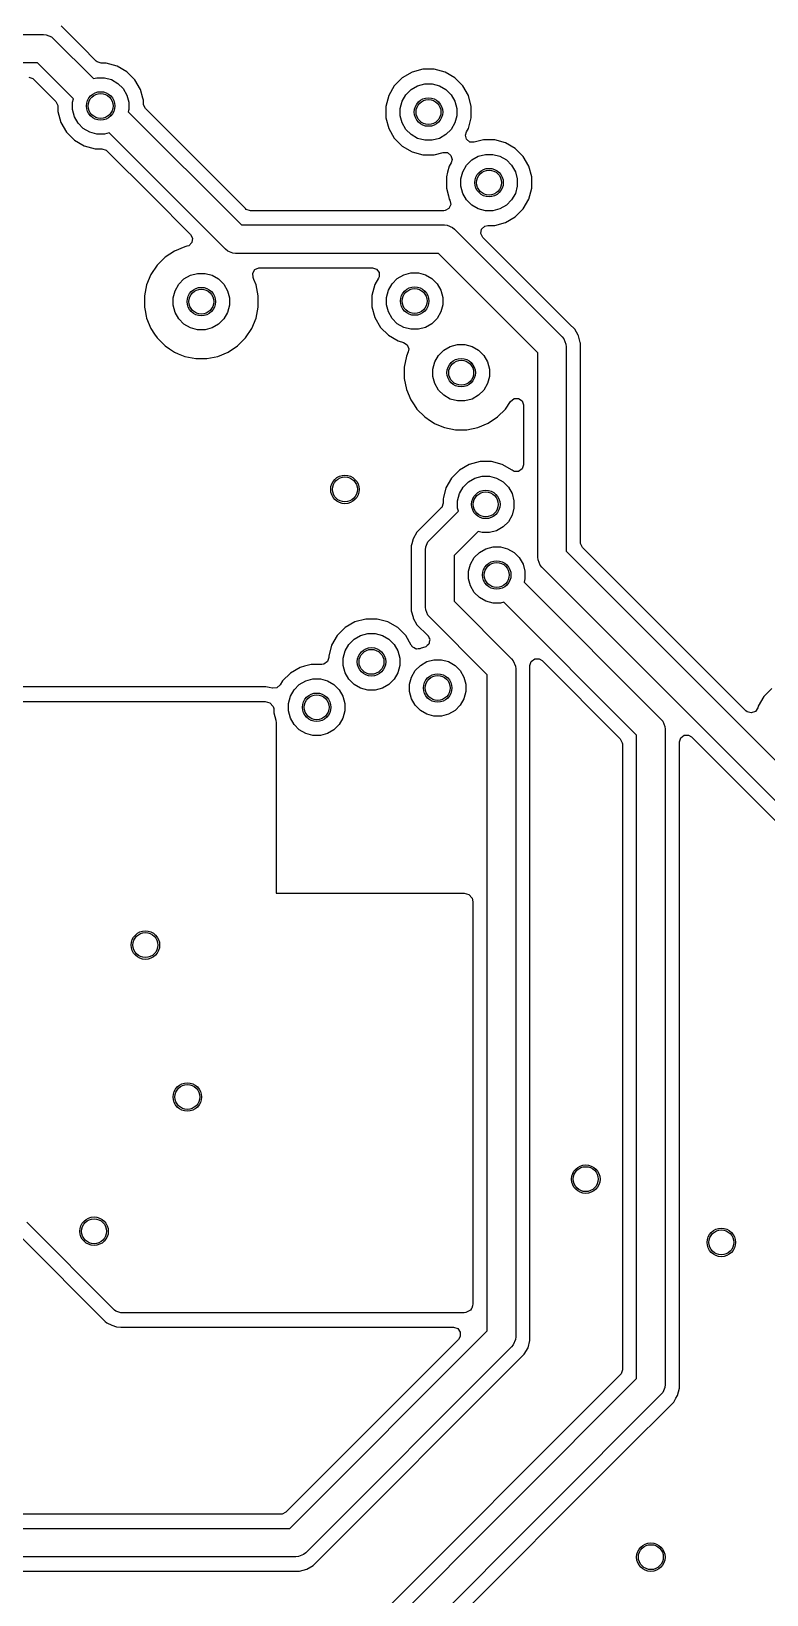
# Model space of a CAD drawing. Extents: x 3.9 to 7.48, y -4.89 to -2.91.
# Drawn here: x 6.091 to 6.498, y -4.207 to -3.343 of the extents above; entities that cross this region are included whole.
import ezdxf

# ---------------------------------------------------------------- set-up
doc = ezdxf.new("R2010")
doc.units = 0
doc.header["$MEASUREMENT"] = 0
doc.layers.add('BLACK', color=7, linetype='CONTINUOUS')

msp = doc.modelspace()

# ---------------------------------------------------------------- linework, layer by layer
at = {"layer": 'BLACK', "linetype": 'CONTINUOUS'}
for p, q in [((6.01922, -3.34464), (6.09769, -3.34464)), ((6.09769, -3.34464), (6.09922, -3.34479)), ((6.09922, -3.34479), (6.10206, -3.34597)), ((6.11863, -3.35116), (6.10737, -3.3399)), ((6.10206, -3.34597), (6.10325, -3.34695)), ((6.10325, -3.34695), (6.12534, -3.36903)), ((6.12682, -3.35935), (6.11863, -3.35116)), ((6.09443, -3.36039), (6.02248, -3.36039)), ((6.1142, -3.38017), (6.09443, -3.36039)), ((6.12729, -3.35975), (6.12682, -3.35935)), ((6.12958, -3.36049), (6.12729, -3.35975)), ((6.13242, -3.36049), (6.12958, -3.36049)), ((6.13843, -3.3621), (6.13242, -3.36049)), ((6.13242, -3.36049), (6.13242, -3.36049)), ((6.14382, -3.36522), (6.13843, -3.3621)), ((6.08954, -3.36828), (6.09183, -3.36903)), ((6.09183, -3.36903), (6.0923, -3.36943)), ((6.0923, -3.36943), (6.10452, -3.38165)), ((6.12534, -3.36903), (6.12725, -3.36852)), ((6.12725, -3.36852), (6.13136, -3.36852)), ((6.13136, -3.36852), (6.13533, -3.36959)), ((6.13533, -3.36959), (6.13889, -3.37164)), ((6.14822, -3.36962), (6.14382, -3.36522)), ((6.15134, -3.37501), (6.14822, -3.36962)), ((6.29616, -3.3686), (6.29176, -3.373)), ((6.30155, -3.36549), (6.29616, -3.3686)), ((6.30756, -3.36388), (6.30155, -3.36549)), ((6.31379, -3.36388), (6.30756, -3.36388)), ((6.3198, -3.36549), (6.31379, -3.36388)), ((6.32519, -3.3686), (6.3198, -3.36549)), ((6.32959, -3.373), (6.32519, -3.3686)), ((6.13889, -3.37164), (6.1418, -3.37455)), ((6.1418, -3.37455), (6.14385, -3.37811)), ((6.14385, -3.37811), (6.14492, -3.38208)), ((6.15264, -3.37988), (6.15134, -3.37501)), ((6.15295, -3.38102), (6.15264, -3.37988)), ((6.28864, -3.37839), (6.28703, -3.3844)), ((6.29176, -3.373), (6.28864, -3.37839)), ((6.29613, -3.38149), (6.29818, -3.37793)), ((6.29818, -3.37793), (6.30109, -3.37502)), ((6.30109, -3.37502), (6.30465, -3.37297)), ((6.30465, -3.37297), (6.30862, -3.3719)), ((6.30862, -3.3719), (6.31273, -3.3719)), ((6.31273, -3.3719), (6.3167, -3.37297)), ((6.3167, -3.37297), (6.32026, -3.37502)), ((6.32026, -3.37502), (6.32317, -3.37793)), ((6.32317, -3.37793), (6.32522, -3.38149)), ((6.33271, -3.37839), (6.32959, -3.373)), ((6.33432, -3.3844), (6.33271, -3.37839)), ((6.10452, -3.38165), (6.10562, -3.3838)), ((6.10562, -3.3838), (6.10566, -3.38441)), ((6.10566, -3.38441), (6.10566, -3.38725)), ((6.10566, -3.38725), (6.10727, -3.39326)), ((6.11369, -3.38208), (6.1142, -3.38017)), ((6.11369, -3.38619), (6.11369, -3.38208)), ((6.11476, -3.39016), (6.11369, -3.38619)), ((6.14492, -3.38619), (6.14461, -3.38732)), ((6.14461, -3.38732), (6.20724, -3.44995)), ((6.14492, -3.38208), (6.14492, -3.38619)), ((6.15295, -3.38288), (6.15295, -3.38102)), ((6.15299, -3.38348), (6.15295, -3.38288)), ((6.15409, -3.38563), (6.15299, -3.38348)), ((6.20937, -3.44091), (6.15409, -3.38563)), ((6.28703, -3.3844), (6.28703, -3.39063)), ((6.29506, -3.38546), (6.29613, -3.38149)), ((6.29506, -3.38957), (6.29506, -3.38546)), ((6.32522, -3.38149), (6.32629, -3.38546)), ((6.32629, -3.38546), (6.32629, -3.38957)), ((6.33432, -3.39063), (6.33432, -3.3844)), ((6.10727, -3.39326), (6.11039, -3.39865)), ((6.11681, -3.39372), (6.11476, -3.39016)), ((6.11972, -3.39663), (6.11681, -3.39372)), ((6.12328, -3.39868), (6.11972, -3.39663)), ((6.28703, -3.39063), (6.28864, -3.39664)), ((6.28864, -3.39664), (6.29176, -3.40203)), ((6.29613, -3.39354), (6.29506, -3.38957)), ((6.29818, -3.3971), (6.29613, -3.39354)), ((6.30109, -3.40001), (6.29818, -3.3971)), ((6.32317, -3.3971), (6.32026, -3.40001)), ((6.32522, -3.39354), (6.32317, -3.3971)), ((6.32629, -3.38957), (6.32522, -3.39354)), ((6.33162, -3.39851), (6.33271, -3.39664)), ((6.33271, -3.39664), (6.33432, -3.39063)), ((6.11039, -3.39865), (6.11479, -3.40305)), ((6.11479, -3.40305), (6.12018, -3.40617)), ((6.12725, -3.39975), (6.12328, -3.39868)), ((6.13136, -3.39975), (6.12725, -3.39975)), ((6.13405, -3.39903), (6.13136, -3.39975)), ((6.19841, -3.46339), (6.13405, -3.39903)), ((6.29176, -3.40203), (6.29616, -3.40643)), ((6.30465, -3.40207), (6.30109, -3.40001)), ((6.30862, -3.40313), (6.30465, -3.40207)), ((6.31273, -3.40313), (6.30862, -3.40313)), ((6.3167, -3.40207), (6.31273, -3.40313)), ((6.32026, -3.40001), (6.3167, -3.40207)), ((6.33111, -3.40026), (6.33162, -3.39851)), ((6.33173, -3.40259), (6.33111, -3.40026)), ((6.3336, -3.4041), (6.33173, -3.40259)), ((6.33601, -3.40423), (6.3336, -3.4041)), ((6.33959, -3.40327), (6.33601, -3.40423)), ((6.34106, -3.40288), (6.33959, -3.40327)), ((6.34728, -3.40288), (6.34106, -3.40288)), ((6.3533, -3.40449), (6.34728, -3.40288)), ((6.35869, -3.4076), (6.3533, -3.40449)), ((6.12018, -3.40617), (6.12619, -3.40778)), ((6.12619, -3.40778), (6.13002, -3.40778)), ((6.13002, -3.40778), (6.13231, -3.40852)), ((6.13231, -3.40852), (6.13278, -3.40892)), ((6.13278, -3.40892), (6.15773, -3.43387)), ((6.29616, -3.40643), (6.30155, -3.40955)), ((6.30155, -3.40955), (6.30756, -3.41116)), ((6.30756, -3.41116), (6.30756, -3.41116)), ((6.30756, -3.41116), (6.31379, -3.41116)), ((6.31379, -3.41116), (6.31884, -3.40981)), ((6.31379, -3.41116), (6.31379, -3.41116)), ((6.31884, -3.40981), (6.32124, -3.40993)), ((6.32124, -3.40993), (6.32311, -3.41145)), ((6.32311, -3.41145), (6.32374, -3.41377)), ((6.32374, -3.41377), (6.32322, -3.41552)), ((6.33168, -3.41693), (6.33458, -3.41402)), ((6.33458, -3.41402), (6.33814, -3.41197)), ((6.33814, -3.41197), (6.34212, -3.4109)), ((6.34212, -3.4109), (6.34623, -3.4109)), ((6.34623, -3.4109), (6.3502, -3.41197)), ((6.3502, -3.41197), (6.35376, -3.41402)), ((6.35376, -3.41402), (6.35666, -3.41693)), ((6.36309, -3.412), (6.35869, -3.4076)), ((6.3662, -3.41739), (6.36309, -3.412)), ((6.32122, -3.42082), (6.32053, -3.4234)), ((6.32214, -3.41739), (6.32122, -3.42082)), ((6.32322, -3.41552), (6.32214, -3.41739)), ((6.32856, -3.42446), (6.32962, -3.42049)), ((6.32962, -3.42049), (6.33168, -3.41693)), ((6.35666, -3.41693), (6.35872, -3.42049)), ((6.35872, -3.42049), (6.35978, -3.42446)), ((6.36781, -3.4234), (6.3662, -3.41739)), ((6.32053, -3.4234), (6.32053, -3.42963)), ((6.32053, -3.42963), (6.32166, -3.43387)), ((6.32856, -3.42857), (6.32856, -3.42446)), ((6.32962, -3.43254), (6.32856, -3.42857)), ((6.35978, -3.42857), (6.35872, -3.43254)), ((6.35978, -3.42446), (6.35978, -3.42857)), ((6.3662, -3.43564), (6.36781, -3.42963)), ((6.36781, -3.42963), (6.36781, -3.4234)), ((6.15773, -3.43387), (6.17904, -3.45518)), ((6.32166, -3.43387), (6.32214, -3.43564)), ((6.32297, -3.43856), (6.32199, -3.44076)), ((6.32214, -3.43564), (6.32247, -3.43621)), ((6.32247, -3.43621), (6.32297, -3.43856)), ((6.33168, -3.4361), (6.32962, -3.43254)), ((6.33458, -3.43901), (6.33168, -3.4361)), ((6.33814, -3.44107), (6.33458, -3.43901)), ((6.35376, -3.43901), (6.3502, -3.44107)), ((6.35666, -3.4361), (6.35376, -3.43901)), ((6.35872, -3.43254), (6.35666, -3.4361)), ((6.36309, -3.44103), (6.3662, -3.43564)), ((6.20983, -3.44131), (6.20937, -3.44091)), ((6.21212, -3.44205), (6.20983, -3.44131)), ((6.31909, -3.44205), (6.21212, -3.44205)), ((6.3199, -3.44197), (6.31909, -3.44205)), ((6.32199, -3.44076), (6.3199, -3.44197)), ((6.34212, -3.44213), (6.33814, -3.44107)), ((6.34623, -3.44213), (6.34212, -3.44213)), ((6.3502, -3.44107), (6.34623, -3.44213)), ((6.34728, -3.45016), (6.3533, -3.44855)), ((6.3533, -3.44855), (6.35869, -3.44543)), ((6.35869, -3.44543), (6.36309, -3.44103)), ((6.17904, -3.45518), (6.18014, -3.45733)), ((6.18014, -3.45733), (6.17976, -3.45971)), ((6.20724, -3.44995), (6.31947, -3.44995)), ((6.31947, -3.44995), (6.32101, -3.4501)), ((6.32101, -3.4501), (6.32385, -3.45127)), ((6.32385, -3.45127), (6.32504, -3.45225)), ((6.32504, -3.45225), (6.38456, -3.51177)), ((6.33967, -3.45467), (6.34005, -3.45229)), ((6.34077, -3.45681), (6.33967, -3.45467)), ((6.34005, -3.45229), (6.34175, -3.45058)), ((6.38867, -3.50472), (6.34077, -3.45681)), ((6.34175, -3.45058), (6.34352, -3.45016)), ((6.34352, -3.45016), (6.34728, -3.45016)), ((6.34728, -3.45016), (6.34728, -3.45016)), ((6.17007, -3.46438), (6.16491, -3.46783)), ((6.17581, -3.46201), (6.17007, -3.46438)), ((6.17007, -3.46438), (6.17007, -3.46438)), ((6.17705, -3.46176), (6.17581, -3.46201)), ((6.17581, -3.46201), (6.17581, -3.46201)), ((6.17805, -3.46141), (6.17705, -3.46176)), ((6.17976, -3.45971), (6.17805, -3.46141)), ((6.1996, -3.46437), (6.19841, -3.46339)), ((6.20244, -3.46554), (6.1996, -3.46437)), ((6.20398, -3.46569), (6.20244, -3.46554)), ((6.31621, -3.46569), (6.20398, -3.46569)), ((6.37112, -3.5206), (6.31621, -3.46569)), ((6.16052, -3.47222), (6.15707, -3.47738)), ((6.16491, -3.46783), (6.16052, -3.47222)), ((6.16052, -3.47222), (6.16052, -3.47222)), ((6.16491, -3.46783), (6.16491, -3.46783)), ((6.2134, -3.47657), (6.21466, -3.47452)), ((6.21466, -3.47452), (6.21688, -3.4736)), ((6.21688, -3.4736), (6.21719, -3.47359)), ((6.21719, -3.47359), (6.2796, -3.47359)), ((6.2796, -3.47359), (6.28189, -3.47433)), ((6.28189, -3.47433), (6.28331, -3.47628)), ((6.15469, -3.48312), (6.15348, -3.48921)), ((6.15707, -3.47738), (6.15469, -3.48312)), ((6.15469, -3.48312), (6.15469, -3.48312)), ((6.15707, -3.47738), (6.15707, -3.47738)), ((6.17045, -3.48629), (6.1725, -3.48273)), ((6.1725, -3.48273), (6.17541, -3.47982)), ((6.17541, -3.47982), (6.17897, -3.47776)), ((6.17897, -3.47776), (6.18294, -3.4767)), ((6.18294, -3.4767), (6.18705, -3.4767)), ((6.18705, -3.4767), (6.19102, -3.47776)), ((6.19102, -3.47776), (6.19458, -3.47982)), ((6.19458, -3.47982), (6.19749, -3.48273)), ((6.19749, -3.48273), (6.19955, -3.48629)), ((6.21359, -3.47898), (6.2134, -3.47657)), ((6.21404, -3.48008), (6.21359, -3.47898)), ((6.2153, -3.48312), (6.21404, -3.48008)), ((6.21651, -3.48921), (6.2153, -3.48312)), ((6.28097, -3.48291), (6.27936, -3.48892)), ((6.28298, -3.47943), (6.28097, -3.48291)), ((6.28331, -3.47869), (6.28298, -3.47943)), ((6.28331, -3.47628), (6.28331, -3.47869)), ((6.28845, -3.48601), (6.29051, -3.48245)), ((6.29051, -3.48245), (6.29342, -3.47954)), ((6.29342, -3.47954), (6.29698, -3.47748)), ((6.29698, -3.47748), (6.30095, -3.47642)), ((6.30095, -3.47642), (6.30506, -3.47642)), ((6.30506, -3.47642), (6.30903, -3.47748)), ((6.30903, -3.47748), (6.31259, -3.47954)), ((6.31259, -3.47954), (6.3155, -3.48245)), ((6.3155, -3.48245), (6.31755, -3.48601)), ((6.15348, -3.48921), (6.15348, -3.49542)), ((6.16938, -3.49026), (6.17045, -3.48629)), ((6.16938, -3.49437), (6.16938, -3.49026)), ((6.19955, -3.48629), (6.20061, -3.49026)), ((6.20061, -3.49026), (6.20061, -3.49437)), ((6.21651, -3.49542), (6.21651, -3.48921)), ((6.27936, -3.48892), (6.27936, -3.49515)), ((6.28739, -3.48998), (6.28845, -3.48601)), ((6.28739, -3.49409), (6.28739, -3.48998)), ((6.31755, -3.48601), (6.31862, -3.48998)), ((6.31862, -3.48998), (6.31862, -3.49409)), ((6.15348, -3.49542), (6.15385, -3.49725)), ((6.15385, -3.49725), (6.15448, -3.50041)), ((6.15448, -3.50041), (6.15469, -3.50151)), ((6.17045, -3.49834), (6.16938, -3.49437)), ((6.1725, -3.5019), (6.17045, -3.49834)), ((6.19955, -3.49834), (6.19749, -3.5019)), ((6.20061, -3.49437), (6.19955, -3.49834)), ((6.2153, -3.50151), (6.21651, -3.49542)), ((6.27936, -3.49515), (6.28097, -3.50116)), ((6.28845, -3.49806), (6.28739, -3.49409)), ((6.29051, -3.50162), (6.28845, -3.49806)), ((6.31755, -3.49806), (6.3155, -3.50162)), ((6.31862, -3.49409), (6.31755, -3.49806)), ((6.15469, -3.50151), (6.15469, -3.50151)), ((6.15469, -3.50151), (6.15707, -3.50724)), ((6.15707, -3.50724), (6.15707, -3.50724)), ((6.15707, -3.50724), (6.15914, -3.51035)), ((6.17541, -3.50481), (6.1725, -3.5019)), ((6.17897, -3.50686), (6.17541, -3.50481)), ((6.18294, -3.50793), (6.17897, -3.50686)), ((6.18705, -3.50793), (6.18294, -3.50793)), ((6.19102, -3.50686), (6.18705, -3.50793)), ((6.19458, -3.50481), (6.19102, -3.50686)), ((6.19749, -3.5019), (6.19458, -3.50481)), ((6.20948, -3.5124), (6.21293, -3.50724)), ((6.21293, -3.50724), (6.2153, -3.50151)), ((6.28097, -3.50116), (6.28408, -3.50655)), ((6.28408, -3.50655), (6.28849, -3.51095)), ((6.29342, -3.50453), (6.29051, -3.50162)), ((6.29698, -3.50658), (6.29342, -3.50453)), ((6.30095, -3.50765), (6.29698, -3.50658)), ((6.30506, -3.50765), (6.30095, -3.50765)), ((6.30903, -3.50658), (6.30506, -3.50765)), ((6.31259, -3.50453), (6.30903, -3.50658)), ((6.3155, -3.50162), (6.31259, -3.50453)), ((6.39161, -3.50765), (6.38867, -3.50472)), ((6.38867, -3.50472), (6.38867, -3.50472)), ((6.39351, -3.51095), (6.39161, -3.50765)), ((6.15914, -3.51035), (6.16052, -3.5124)), ((6.16052, -3.5124), (6.16491, -3.51679)), ((6.16491, -3.51679), (6.16733, -3.51841)), ((6.19993, -3.52024), (6.20509, -3.51679)), ((6.20509, -3.51679), (6.20948, -3.5124)), ((6.28849, -3.51095), (6.29388, -3.51406)), ((6.29388, -3.51406), (6.29683, -3.51485)), ((6.29683, -3.51485), (6.29885, -3.51617)), ((6.29885, -3.51617), (6.29971, -3.51841)), ((6.31917, -3.51915), (6.32273, -3.51709)), ((6.32273, -3.51709), (6.3267, -3.51603)), ((6.3267, -3.51603), (6.33081, -3.51603)), ((6.33081, -3.51603), (6.33478, -3.51709)), ((6.33478, -3.51709), (6.33834, -3.51915)), ((6.38456, -3.51177), (6.38554, -3.51296)), ((6.38554, -3.51296), (6.38671, -3.5158)), ((6.38671, -3.5158), (6.38686, -3.51734)), ((6.38686, -3.51734), (6.38686, -3.63038)), ((6.39368, -3.51125), (6.39351, -3.51095)), ((6.39465, -3.51485), (6.39368, -3.51125)), ((6.39476, -3.51526), (6.39465, -3.51485)), ((6.39476, -3.56591), (6.39476, -3.51526)), ((6.16733, -3.51841), (6.17007, -3.52024)), ((6.17007, -3.52024), (6.17007, -3.52024)), ((6.17007, -3.52024), (6.17219, -3.52112)), ((6.17219, -3.52112), (6.17581, -3.52262)), ((6.17581, -3.52262), (6.18189, -3.52383)), ((6.18189, -3.52383), (6.18189, -3.52383)), ((6.18189, -3.52383), (6.1881, -3.52383)), ((6.1881, -3.52383), (6.19419, -3.52262)), ((6.1881, -3.52383), (6.1881, -3.52383)), ((6.19419, -3.52262), (6.19993, -3.52024)), ((6.29845, -3.52245), (6.29724, -3.52854)), ((6.29942, -3.52011), (6.29845, -3.52245)), ((6.29971, -3.51841), (6.29942, -3.52011)), ((6.31314, -3.52959), (6.3142, -3.52562)), ((6.3142, -3.52562), (6.31626, -3.52206)), ((6.31626, -3.52206), (6.31917, -3.51915)), ((6.33834, -3.51915), (6.34125, -3.52206)), ((6.34125, -3.52206), (6.3433, -3.52562)), ((6.3433, -3.52562), (6.34437, -3.52959)), ((6.37112, -3.63364), (6.37112, -3.5206)), ((6.29724, -3.52854), (6.29724, -3.53475)), ((6.29724, -3.53475), (6.29845, -3.54084)), ((6.31314, -3.5337), (6.31314, -3.52959)), ((6.3142, -3.53767), (6.31314, -3.5337)), ((6.34437, -3.5337), (6.3433, -3.53767)), ((6.34437, -3.52959), (6.34437, -3.5337)), ((6.29845, -3.54084), (6.29845, -3.54084)), ((6.29845, -3.54084), (6.30082, -3.54657)), ((6.31626, -3.54123), (6.3142, -3.53767)), ((6.31917, -3.54414), (6.31626, -3.54123)), ((6.32273, -3.54619), (6.31917, -3.54414)), ((6.33834, -3.54414), (6.33478, -3.54619)), ((6.34125, -3.54123), (6.33834, -3.54414)), ((6.3433, -3.53767), (6.34125, -3.54123)), ((6.30082, -3.54657), (6.30082, -3.54657)), ((6.30082, -3.54657), (6.30277, -3.54948)), ((6.30277, -3.54948), (6.30427, -3.55173)), ((6.30427, -3.55173), (6.30866, -3.55612)), ((6.3267, -3.54726), (6.32273, -3.54619)), ((6.33081, -3.54726), (6.3267, -3.54726)), ((6.33478, -3.54619), (6.33081, -3.54726)), ((6.34884, -3.55612), (6.35323, -3.55173)), ((6.35323, -3.55173), (6.35608, -3.54747)), ((6.35608, -3.54747), (6.35798, -3.54597)), ((6.35798, -3.54597), (6.36038, -3.54588)), ((6.36038, -3.54588), (6.36239, -3.54722)), ((6.36239, -3.54722), (6.36322, -3.54948)), ((6.36322, -3.54948), (6.36322, -3.54963)), ((6.36322, -3.54963), (6.36322, -3.5825)), ((6.30866, -3.55612), (6.31174, -3.55818)), ((6.31174, -3.55818), (6.31382, -3.55957)), ((6.31382, -3.55957), (6.31382, -3.55957)), ((6.31382, -3.55957), (6.31442, -3.55982)), ((6.31442, -3.55982), (6.31956, -3.56195)), ((6.33795, -3.56195), (6.34368, -3.55957)), ((6.34368, -3.55957), (6.34884, -3.55612)), ((6.31956, -3.56195), (6.32565, -3.56316)), ((6.32565, -3.56316), (6.32565, -3.56316)), ((6.32565, -3.56316), (6.33186, -3.56316)), ((6.33186, -3.56316), (6.33795, -3.56195)), ((6.33186, -3.56316), (6.33186, -3.56316)), ((6.39476, -3.62549), (6.39476, -3.56591)), ((6.32783, -3.58553), (6.32343, -3.58993)), ((6.33322, -3.58242), (6.32783, -3.58553)), ((6.33923, -3.5808), (6.33322, -3.58242)), ((6.34546, -3.5808), (6.33923, -3.5808)), ((6.35147, -3.58242), (6.34546, -3.5808)), ((6.35686, -3.58553), (6.35147, -3.58242)), ((6.35695, -3.5856), (6.35686, -3.58553)), ((6.35686, -3.58553), (6.35686, -3.58553)), ((6.35812, -3.58621), (6.35695, -3.5856)), ((6.36053, -3.58621), (6.35812, -3.58621)), ((6.36248, -3.5848), (6.36053, -3.58621)), ((6.36322, -3.5825), (6.36248, -3.5848)), ((6.32031, -3.59532), (6.3189, -3.60061)), ((6.32343, -3.58993), (6.32031, -3.59532)), ((6.3278, -3.59842), (6.32985, -3.59486)), ((6.32985, -3.59486), (6.33276, -3.59195)), ((6.33276, -3.59195), (6.33632, -3.5899)), ((6.33632, -3.5899), (6.34029, -3.58883)), ((6.34029, -3.58883), (6.3444, -3.58883)), ((6.3444, -3.58883), (6.34837, -3.5899)), ((6.34837, -3.5899), (6.35193, -3.59195)), ((6.35193, -3.59195), (6.35484, -3.59486)), ((6.35484, -3.59486), (6.35689, -3.59842)), ((6.3187, -3.60382), (6.31796, -3.60611)), ((6.3189, -3.60061), (6.3187, -3.60133)), ((6.3187, -3.60133), (6.3187, -3.60382)), ((6.32673, -3.60239), (6.3278, -3.59842)), ((6.32673, -3.6065), (6.32673, -3.60239)), ((6.35689, -3.59842), (6.35796, -3.60239)), ((6.35796, -3.60239), (6.35796, -3.6065)), ((6.31756, -3.60657), (6.3043, -3.61984)), ((6.31135, -3.62395), (6.32717, -3.60813)), ((6.31796, -3.60611), (6.31756, -3.60657)), ((6.32717, -3.60813), (6.32673, -3.6065)), ((6.35689, -3.61047), (6.35484, -3.61403)), ((6.35796, -3.6065), (6.35689, -3.61047)), ((6.3043, -3.61984), (6.30223, -3.62343)), ((6.3043, -3.61984), (6.3043, -3.61984)), ((6.3381, -3.61947), (6.32479, -3.63278)), ((6.34029, -3.62006), (6.3381, -3.61947)), ((6.3444, -3.62006), (6.34029, -3.62006)), ((6.34837, -3.619), (6.3444, -3.62006)), ((6.35193, -3.61694), (6.34837, -3.619)), ((6.35484, -3.61403), (6.35193, -3.61694)), ((6.30149, -3.62618), (6.30115, -3.62744)), ((6.30115, -3.62744), (6.30115, -3.6592)), ((6.30223, -3.62343), (6.30149, -3.62618)), ((6.30223, -3.62343), (6.30223, -3.62343)), ((6.30223, -3.62343), (6.30223, -3.62343)), ((6.30904, -3.62952), (6.3092, -3.62798)), ((6.30904, -3.66127), (6.30904, -3.62952)), ((6.3092, -3.62798), (6.31037, -3.62514)), ((6.31037, -3.62514), (6.31135, -3.62395)), ((6.33883, -3.63099), (6.34239, -3.62893)), ((6.34239, -3.62893), (6.34636, -3.62787)), ((6.34636, -3.62787), (6.35047, -3.62787)), ((6.35047, -3.62787), (6.35444, -3.62893)), ((6.35444, -3.62893), (6.358, -3.63099)), ((6.38686, -3.63038), (6.72393, -3.96744)), ((6.39481, -3.6261), (6.39476, -3.62549)), ((6.3959, -3.62825), (6.39481, -3.6261)), ((6.48627, -3.71861), (6.3959, -3.62825)), ((6.32479, -3.63278), (6.32479, -3.65801)), ((6.3328, -3.64142), (6.33387, -3.63745)), ((6.33387, -3.63745), (6.33592, -3.63389)), ((6.33592, -3.63389), (6.33883, -3.63099)), ((6.358, -3.63099), (6.36091, -3.63389)), ((6.36091, -3.63389), (6.36296, -3.63745)), ((6.36296, -3.63745), (6.36403, -3.64142)), ((6.37127, -3.63517), (6.37112, -3.63364)), ((6.37244, -3.63801), (6.37127, -3.63517)), ((6.37342, -3.63921), (6.37244, -3.63801)), ((6.71049, -3.97627), (6.37342, -3.63921)), ((6.3328, -3.64554), (6.3328, -3.64142)), ((6.33387, -3.64951), (6.3328, -3.64554)), ((6.36403, -3.64554), (6.36352, -3.64745)), ((6.36352, -3.64745), (6.43924, -3.72317)), ((6.36403, -3.64142), (6.36403, -3.64554)), ((6.33592, -3.65307), (6.33387, -3.64951)), ((6.33883, -3.65597), (6.33592, -3.65307)), ((6.34239, -3.65803), (6.33883, -3.65597)), ((6.30115, -3.6592), (6.30115, -3.66335)), ((6.30115, -3.66335), (6.3021, -3.66689)), ((6.3092, -3.66281), (6.30904, -3.66127)), ((6.31037, -3.66565), (6.3092, -3.66281)), ((6.32479, -3.65801), (6.3566, -3.68982)), ((6.34636, -3.65909), (6.34239, -3.65803)), ((6.35047, -3.65909), (6.34636, -3.65909)), ((6.35238, -3.65858), (6.35047, -3.65909)), ((6.4258, -3.732), (6.35238, -3.65858)), ((6.26461, -3.67257), (6.2602, -3.67697)), ((6.27, -3.66946), (6.26461, -3.67257)), ((6.27601, -3.66785), (6.27, -3.66946)), ((6.28223, -3.66785), (6.27601, -3.66785)), ((6.28825, -3.66946), (6.28223, -3.66785)), ((6.29364, -3.67257), (6.28825, -3.66946)), ((6.29804, -3.67697), (6.29364, -3.67257)), ((6.3021, -3.66689), (6.30223, -3.66736)), ((6.30223, -3.66736), (6.3043, -3.67095)), ((6.3043, -3.67095), (6.3043, -3.67095)), ((6.3043, -3.67095), (6.3043, -3.67095)), ((6.3043, -3.67095), (6.31023, -3.67689)), ((6.31135, -3.66684), (6.31037, -3.66565)), ((6.34316, -3.69865), (6.31135, -3.66684)), ((6.25709, -3.68237), (6.25548, -3.68838)), ((6.2602, -3.67697), (6.25709, -3.68237)), ((6.26457, -3.68546), (6.26663, -3.6819)), ((6.26663, -3.6819), (6.26954, -3.679)), ((6.26954, -3.679), (6.2731, -3.67694)), ((6.2731, -3.67694), (6.27707, -3.67588)), ((6.27707, -3.67588), (6.28118, -3.67588)), ((6.28118, -3.67588), (6.28515, -3.67694)), ((6.28515, -3.67694), (6.28871, -3.679)), ((6.28871, -3.679), (6.29162, -3.6819)), ((6.29162, -3.6819), (6.29367, -3.68546)), ((6.30115, -3.68237), (6.29804, -3.67697)), ((6.30124, -3.68251), (6.30115, -3.68237)), ((6.30115, -3.68237), (6.30115, -3.68237)), ((6.30142, -3.68274), (6.30124, -3.68251)), ((6.30998, -3.68239), (6.30925, -3.68312)), ((6.31063, -3.68194), (6.30998, -3.68239)), ((6.31023, -3.67689), (6.31038, -3.67717)), ((6.31038, -3.67717), (6.31064, -3.67736)), ((6.31073, -3.68164), (6.31063, -3.68194)), ((6.31064, -3.67736), (6.31092, -3.67822)), ((6.31095, -3.68141), (6.31073, -3.68164)), ((6.31092, -3.67822), (6.31133, -3.67903)), ((6.31109, -3.68052), (6.31095, -3.68141)), ((6.31138, -3.67965), (6.31109, -3.68052)), ((6.31133, -3.67903), (6.31128, -3.67935)), ((6.31128, -3.67935), (6.31138, -3.67965)), ((6.25548, -3.68906), (6.25474, -3.69135)), ((6.25548, -3.68838), (6.25548, -3.68906)), ((6.26351, -3.68944), (6.26457, -3.68546)), ((6.26351, -3.69355), (6.26351, -3.68944)), ((6.29367, -3.68546), (6.29474, -3.68944)), ((6.29474, -3.68944), (6.29474, -3.69355)), ((6.30146, -3.68285), (6.30142, -3.68274)), ((6.30159, -3.68295), (6.30146, -3.68285)), ((6.30201, -3.68346), (6.30159, -3.68295)), ((6.30275, -3.68379), (6.30201, -3.68346)), ((6.3034, -3.68427), (6.30275, -3.68379)), ((6.30382, -3.68427), (6.3034, -3.68427)), ((6.30421, -3.68444), (6.30382, -3.68427)), ((6.305, -3.68427), (6.30421, -3.68444)), ((6.30581, -3.68428), (6.305, -3.68427)), ((6.3062, -3.68415), (6.30581, -3.68428)), ((6.30662, -3.68391), (6.3062, -3.68415)), ((6.30858, -3.68338), (6.30662, -3.68391)), ((6.30867, -3.68335), (6.30858, -3.68338)), ((6.30925, -3.68312), (6.30867, -3.68335)), ((6.30972, -3.69139), (6.31369, -3.69033)), ((6.31369, -3.69033), (6.3178, -3.69033)), ((6.3178, -3.69033), (6.32177, -3.69139)), ((6.3566, -3.68982), (6.35758, -3.69102)), ((6.35758, -3.69102), (6.35876, -3.69385)), ((6.36755, -3.69129), (6.3695, -3.68987)), ((6.3695, -3.68987), (6.37191, -3.68987)), ((6.37191, -3.68987), (6.37346, -3.69082)), ((6.37346, -3.69082), (6.41677, -3.73413)), ((6.23428, -3.69768), (6.22988, -3.70208)), ((6.23967, -3.69457), (6.23428, -3.69768)), ((6.24211, -3.69391), (6.23967, -3.69457)), ((6.24568, -3.69296), (6.24211, -3.69391)), ((6.25158, -3.69296), (6.24568, -3.69296)), ((6.25279, -3.69276), (6.25158, -3.69296)), ((6.25474, -3.69135), (6.25279, -3.69276)), ((6.26457, -3.69752), (6.26351, -3.69355)), ((6.26663, -3.70108), (6.26457, -3.69752)), ((6.29367, -3.69752), (6.29162, -3.70108)), ((6.29474, -3.69355), (6.29367, -3.69752)), ((6.3012, -3.69991), (6.30325, -3.69635)), ((6.30325, -3.69635), (6.30616, -3.69345)), ((6.30616, -3.69345), (6.30972, -3.69139)), ((6.32177, -3.69139), (6.32533, -3.69345)), ((6.32533, -3.69345), (6.32824, -3.69635)), ((6.32824, -3.69635), (6.33029, -3.69991)), ((6.34316, -4.06142), (6.34316, -3.69865)), ((6.35876, -3.69385), (6.35891, -3.69539)), ((6.35891, -3.69539), (6.35891, -4.06468)), ((6.3668, -3.69358), (6.36755, -3.69129)), ((6.3668, -4.06261), (6.3668, -3.69358)), ((6.22027, -3.70527), (6.03036, -3.70527)), ((6.22073, -3.70533), (6.22027, -3.70527)), ((6.22027, -3.70527), (6.22027, -3.70527)), ((6.22255, -3.7056), (6.22073, -3.70533)), ((6.22414, -3.70606), (6.22255, -3.7056)), ((6.22443, -3.70614), (6.22414, -3.70606)), ((6.22682, -3.70588), (6.22443, -3.70614)), ((6.22861, -3.70427), (6.22682, -3.70588)), ((6.22988, -3.70208), (6.22861, -3.70427)), ((6.23425, -3.71057), (6.2363, -3.70701)), ((6.2363, -3.70701), (6.23921, -3.7041)), ((6.23921, -3.7041), (6.24277, -3.70205)), ((6.24277, -3.70205), (6.24674, -3.70098)), ((6.24674, -3.70098), (6.25085, -3.70098)), ((6.25085, -3.70098), (6.25482, -3.70205)), ((6.25482, -3.70205), (6.25838, -3.7041)), ((6.25838, -3.7041), (6.26129, -3.70701)), ((6.26129, -3.70701), (6.26335, -3.71057)), ((6.26954, -3.70398), (6.26663, -3.70108)), ((6.2731, -3.70604), (6.26954, -3.70398)), ((6.27707, -3.7071), (6.2731, -3.70604)), ((6.28118, -3.7071), (6.27707, -3.7071)), ((6.28515, -3.70604), (6.28118, -3.7071)), ((6.28871, -3.70398), (6.28515, -3.70604)), ((6.29162, -3.70108), (6.28871, -3.70398)), ((6.30013, -3.70388), (6.3012, -3.69991)), ((6.30013, -3.70799), (6.30013, -3.70388)), ((6.3012, -3.71197), (6.30013, -3.70799)), ((6.33029, -3.69991), (6.33136, -3.70388)), ((6.33136, -3.70799), (6.33029, -3.71197)), ((6.33136, -3.70388), (6.33136, -3.70799)), ((6.50053, -3.70623), (6.49612, -3.71063)), ((6.01838, -3.71336), (6.22027, -3.71336)), ((6.22027, -3.71336), (6.22291, -3.71413)), ((6.22291, -3.71413), (6.22471, -3.71621)), ((6.22471, -3.71621), (6.22507, -3.71736)), ((6.23318, -3.71454), (6.23425, -3.71057)), ((6.23318, -3.71865), (6.23318, -3.71454)), ((6.26335, -3.71057), (6.26441, -3.71454)), ((6.26441, -3.71454), (6.26441, -3.71865)), ((6.30325, -3.71553), (6.3012, -3.71197)), ((6.30616, -3.71843), (6.30325, -3.71553)), ((6.32824, -3.71553), (6.32533, -3.71843)), ((6.33029, -3.71197), (6.32824, -3.71553)), ((6.49279, -3.71687), (6.49147, -3.71889)), ((6.49301, -3.71602), (6.49279, -3.71687)), ((6.49612, -3.71063), (6.49301, -3.71602)), ((6.49301, -3.71602), (6.49301, -3.71602)), ((6.22507, -3.71736), (6.22515, -3.7178)), ((6.22515, -3.7178), (6.22515, -3.71971)), ((6.22515, -3.71971), (6.22626, -3.72384)), ((6.22626, -3.72384), (6.2263, -3.72403)), ((6.2263, -3.72403), (6.22628, -3.72418)), ((6.22628, -3.72418), (6.22638, -3.72491)), ((6.22638, -3.72491), (6.22638, -3.81936)), ((6.23425, -3.72262), (6.23318, -3.71865)), ((6.2363, -3.72618), (6.23425, -3.72262)), ((6.26335, -3.72262), (6.26129, -3.72618)), ((6.26441, -3.71865), (6.26335, -3.72262)), ((6.30972, -3.72049), (6.30616, -3.71843)), ((6.31369, -3.72155), (6.30972, -3.72049)), ((6.3178, -3.72155), (6.31369, -3.72155)), ((6.32177, -3.72049), (6.3178, -3.72155)), ((6.32533, -3.71843), (6.32177, -3.72049)), ((6.43924, -3.72317), (6.44022, -3.72437)), ((6.44022, -3.72437), (6.4414, -3.7272)), ((6.4869, -3.71913), (6.48627, -3.71861)), ((6.48923, -3.71975), (6.4869, -3.71913)), ((6.49147, -3.71889), (6.48923, -3.71975)), ((6.23921, -3.72909), (6.2363, -3.72618)), ((6.24277, -3.73115), (6.23921, -3.72909)), ((6.24674, -3.73221), (6.24277, -3.73115)), ((6.25085, -3.73221), (6.24674, -3.73221)), ((6.25482, -3.73115), (6.25085, -3.73221)), ((6.25838, -3.72909), (6.25482, -3.73115)), ((6.26129, -3.72618), (6.25838, -3.72909)), ((6.41677, -3.73413), (6.41786, -3.73628)), ((6.4258, -4.08784), (6.4258, -3.732)), ((6.4414, -3.7272), (6.44155, -3.72874)), ((6.44155, -3.72874), (6.44155, -4.0911)), ((6.44944, -3.7358), (6.45019, -3.73351)), ((6.45019, -3.73351), (6.45214, -3.73209)), ((6.45214, -3.73209), (6.45454, -3.73209)), ((6.45454, -3.73209), (6.4561, -3.73304)), ((6.4561, -3.73304), (6.70145, -3.9784)), ((6.41786, -3.73628), (6.41791, -3.73689)), ((6.41791, -3.73689), (6.41791, -4.08295)), ((6.44944, -4.09318), (6.44944, -3.7358)), ((6.22638, -3.81936), (6.22638, -3.81936)), ((6.22638, -3.81936), (6.22638, -3.81936)), ((6.22638, -3.81936), (6.33039, -3.81936)), ((6.33039, -3.81936), (6.33303, -3.82013)), ((6.33303, -3.82013), (6.33483, -3.82221)), ((6.33483, -3.82221), (6.33527, -3.82424)), ((6.33527, -3.82424), (6.33527, -4.04644)), ((6.13695, -4.04993), (6.08838, -4.00136)), ((6.08617, -4.01059), (6.13123, -4.05565)), ((6.13776, -4.05058), (6.13695, -4.04993)), ((6.1404, -4.05136), (6.13776, -4.05058)), ((6.33035, -4.05136), (6.1404, -4.05136)), ((6.33139, -4.05125), (6.33035, -4.05136)), ((6.33381, -4.04993), (6.33139, -4.05125)), ((6.33384, -4.0499), (6.33381, -4.04993)), ((6.33449, -4.04908), (6.33384, -4.0499)), ((6.33452, -4.04898), (6.33449, -4.04908)), ((6.33467, -4.04878), (6.33452, -4.04898)), ((6.33493, -4.0476), (6.33467, -4.04878)), ((6.33527, -4.04644), (6.33493, -4.0476)), ((6.13123, -4.05565), (6.13187, -4.05623)), ((6.13187, -4.05623), (6.13187, -4.05623)), ((6.13187, -4.05623), (6.13268, -4.05688)), ((6.13268, -4.05688), (6.13548, -4.05835)), ((6.13548, -4.05835), (6.13812, -4.05912)), ((6.13812, -4.05912), (6.1404, -4.05945)), ((6.1404, -4.05945), (6.1404, -4.05945)), ((6.1404, -4.05945), (6.32456, -4.05945)), ((6.23394, -4.17064), (6.34316, -4.06142)), ((6.32456, -4.05945), (6.32685, -4.06019)), ((6.32685, -4.06019), (6.32827, -4.06214)), ((6.32827, -4.06214), (6.32827, -4.06455)), ((6.3668, -4.06676), (6.3668, -4.06261)), ((6.32732, -4.0661), (6.23181, -4.16161)), ((6.3566, -4.07025), (6.24277, -4.18408)), ((6.32827, -4.06455), (6.32732, -4.0661)), ((6.35758, -4.06906), (6.3566, -4.07025)), ((6.35876, -4.06622), (6.35758, -4.06906)), ((6.35891, -4.06468), (6.35876, -4.06622)), ((6.36365, -4.07436), (6.36573, -4.07077)), ((6.36573, -4.07077), (6.3668, -4.06676)), ((6.24688, -4.19113), (6.36365, -4.07436)), ((6.41677, -4.08571), (6.27487, -4.22761)), ((6.277, -4.23664), (6.4258, -4.08784)), ((6.41716, -4.08524), (6.41677, -4.08571)), ((6.41791, -4.08295), (6.41716, -4.08524)), ((6.43924, -4.09667), (6.28583, -4.25008)), ((6.44022, -4.09547), (6.43924, -4.09667)), ((6.4414, -4.09264), (6.44022, -4.09547)), ((6.44155, -4.0911), (6.4414, -4.09264)), ((6.4475, -4.09869), (6.44837, -4.09719)), ((6.44837, -4.09719), (6.44944, -4.09318)), ((6.44837, -4.09719), (6.44837, -4.09719)), ((6.44837, -4.09719), (6.44837, -4.09719)), ((6.44837, -4.09719), (6.44837, -4.09719)), ((6.4186, -4.12847), (6.44629, -4.10078)), ((6.44629, -4.10078), (6.4475, -4.09869)), ((6.28994, -4.25713), (6.4186, -4.12847)), ((6.22906, -4.16275), (5.57903, -4.16275)), ((6.22967, -4.1627), (6.22906, -4.16275)), ((6.23181, -4.16161), (6.22967, -4.1627)), ((5.57324, -4.17064), (6.23394, -4.17064)), ((6.2372, -4.18639), (5.57324, -4.18639)), ((6.23874, -4.18624), (6.2372, -4.18639)), ((6.24158, -4.18506), (6.23874, -4.18624)), ((6.24277, -4.18408), (6.24158, -4.18506)), ((6.24329, -4.19321), (6.24688, -4.19113)), ((6.24688, -4.19113), (6.24688, -4.19113)), ((6.24688, -4.19113), (6.24688, -4.19113)), ((5.57903, -4.19428), (6.23928, -4.19428)), ((6.23928, -4.19428), (6.24329, -4.19321)), ((6.23928, -4.19428), (6.23928, -4.19428)), ((6.24329, -4.19321), (6.24329, -4.19321)), ((6.24329, -4.19321), (6.24329, -4.19321))]:
    msp.add_line(p, q, dxfattribs=at)
at = {"layer": 'BLACK'}
for centre in [(6.1293, -3.38413), (6.31067, -3.38752), (6.34417, -3.42652), (6.185, -3.49231), (6.303, -3.49203), (6.32875, -3.53164), (6.26442, -3.59618), (6.34235, -3.60445), (6.34842, -3.64348), (6.27912, -3.69149), (6.31575, -3.70594), (6.2488, -3.7166), (6.15408, -3.84812), (6.17726, -3.93209), (6.39767, -3.97752), (6.12567, -4.00631), (6.47267, -4.01252), (6.43367, -4.18652)]:
    msp.add_circle(centre, 0.00787, dxfattribs=at)
at = {"layer": 'WHITE'}
for centre in [(6.1293, -3.38413), (6.31067, -3.38752), (6.34417, -3.42652), (6.185, -3.49231), (6.303, -3.49203), (6.32875, -3.53164), (6.26442, -3.59618), (6.34235, -3.60445), (6.34842, -3.64348), (6.27912, -3.69149), (6.31575, -3.70594), (6.2488, -3.7166), (6.15408, -3.84812), (6.17726, -3.93209), (6.39767, -3.97752), (6.12567, -4.00631), (6.47267, -4.01252), (6.43367, -4.18652)]:
    msp.add_circle(centre, 0.00689, dxfattribs=at)

doc.saveas('drawing.dxf')
